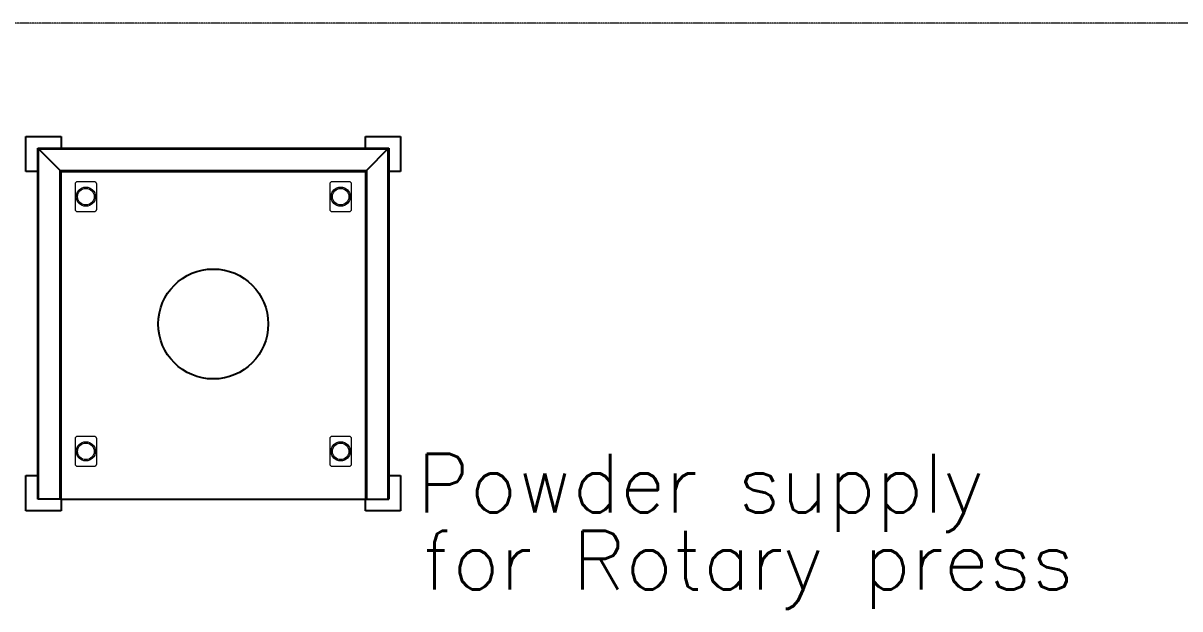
# Model space of a CAD drawing. Extents: x -59767 to 1106559, y -1290 to 1129522.
# Drawn here: x 74520 to 79462, y 594176 to 596679 of the extents above; entities that cross this region are included whole.
import ezdxf

# ---------------------------------------------------------------- set-up
doc = ezdxf.new("R2010")
doc.units = 0
doc.linetypes.add('CENTER', pattern=[2, 1.25, -0.25, 0.25, -0.25])
doc.layers.get('0').update_dxf_attribs({"linetype": 'CONTINUOUS', "lineweight": 9})
for name, color, linetype, lineweight in [('TEXT', 3, 'CONTINUOUS', 9), ('중간선', 5, 'CONTINUOUS', 9), ('중심선', 1, 'CENTER', 9)]:
    doc.layers.add(name, color=color, linetype=linetype, lineweight=lineweight)
doc.styles.get("Standard").update_dxf_attribs({"font": 'romans.shx', "bigfont": 'whtgtxt.shx'})

# ---------------------------------------------------------------- blocks, each defined once
blk = doc.blocks.new('A$C0f0db368')
at = {"color": 7, "linetype": 'Continuous', "lineweight": 25}
for p, q in [((0, 1450), (0, 1600)), ((0, 1600), (150, 1600)), ((150, 1600), (150, 1550)), ((1450, 1600), (1600, 1600)), ((1450, 1550), (1450, 1600)), ((1600, 1600), (1600, 1450)), ((50, 50), (50, 1550)), ((50, 1550), (54, 1546)), ((50, 1550), (1550, 1550)), ((54, 1546), (50, 1550)), ((54, 54), (54, 1546)), ((54, 1546), (146, 1454)), ((54, 1546), (1550, 1546)), ((1550, 1546), (1550, 1550)), ((1550, 1454), (1550, 1546)), ((50, 1450), (0, 1450)), ((146, 146), (146, 1454)), ((146, 1454), (150, 1450)), ((146, 1454), (1550, 1454)), ((150, 1450), (146, 1454)), ((150, 150), (150, 1450)), ((150, 1450), (1550, 1450)), ((1550, 1450), (1550, 1454)), ((1550, 150), (1550, 1450)), ((1600, 1450), (1550, 1450)), ((0, 150), (50, 150)), ((0, 0), (0, 150)), ((146, 146), (150, 150)), ((150, 150), (146, 146)), ((1550, 150), (150, 150)), ((1550, 150), (1550, 146)), ((1550, 150), (1600, 150)), ((1600, 150), (1600, 0)), ((54, 54), (146, 146)), ((1550, 146), (146, 146)), ((1550, 146), (1550, 54)), ((50, 50), (54, 54)), ((54, 54), (50, 50)), ((1550, 50), (50, 50)), ((1550, 54), (54, 54)), ((150, 50), (150, 0)), ((1450, 0), (1450, 50)), ((1550, 54), (1550, 50)), ((150, 0), (0, 0)), ((1600, 0), (1450, 0))]:
    blk.add_line(p, q, dxfattribs=at)
for points in [[(202.8, 1389.3), (312.8, 1389.3, -0.414214), (322.8, 1379.3), (322.8, 1309.3, -0.414214), (312.8, 1299.3), (202.8, 1299.3, -0.414214), (192.8, 1309.3), (192.8, 1379.3, -0.414214)], [(1291.3, 1389.3), (1401.3, 1389.3, -0.414214), (1411.3, 1379.3), (1411.3, 1309.3, -0.414214), (1401.3, 1299.3), (1291.3, 1299.3, -0.414214), (1281.3, 1309.3), (1281.3, 1379.3, -0.414214)], [(202.8, 300.8), (312.8, 300.8, -0.414214), (322.8, 290.8), (322.8, 220.8, -0.414214), (312.8, 210.8), (202.8, 210.8, -0.414214), (192.8, 220.8), (192.8, 290.8, -0.414214)], [(1291.3, 300.8), (1401.3, 300.8, -0.414214), (1411.3, 290.8), (1411.3, 220.8, -0.414214), (1401.3, 210.8), (1291.3, 210.8, -0.414214), (1281.3, 220.8), (1281.3, 290.8, -0.414214)]]:
    blk.add_lwpolyline(points, format="xyb", close=True)
for centre, radius in [((257.8, 1344.3), 41), ((1346.3, 1344.3), 41), ((257.8, 1344.3), 35.5), ((1346.3, 1344.3), 35.5), ((257.8, 255.8), 41), ((1346.3, 255.8), 41), ((257.8, 255.8), 35.5), ((1346.3, 255.8), 35.5)]:
    blk.add_circle(centre, radius)
blk.add_circle((802, 800), 235, dxfattribs=at)

msp = doc.modelspace()

# ---------------------------------------------------------------- linework, layer by layer
at = {"layer": '중심선'}
msp.add_line((154858.2, 596679.1), (62208.2, 596679.1), dxfattribs=at)

# ---------------------------------------------------------------- block references
at = {"layer": '중간선', "rotation": 269.9999999999999}
msp.add_blockref('A$C0f0db368', (74532.7, 596195.2), dxfattribs=at)

# ---------------------------------------------------------------- texts
at = {"layer": 'TEXT'}
for s, p in [('Powder supply', (76202.9, 594588)), ('for Rotary press', (76224.8, 594259))]:
    msp.add_text(s, height=250, dxfattribs=at).set_placement(p)

doc.saveas('drawing.dxf')
